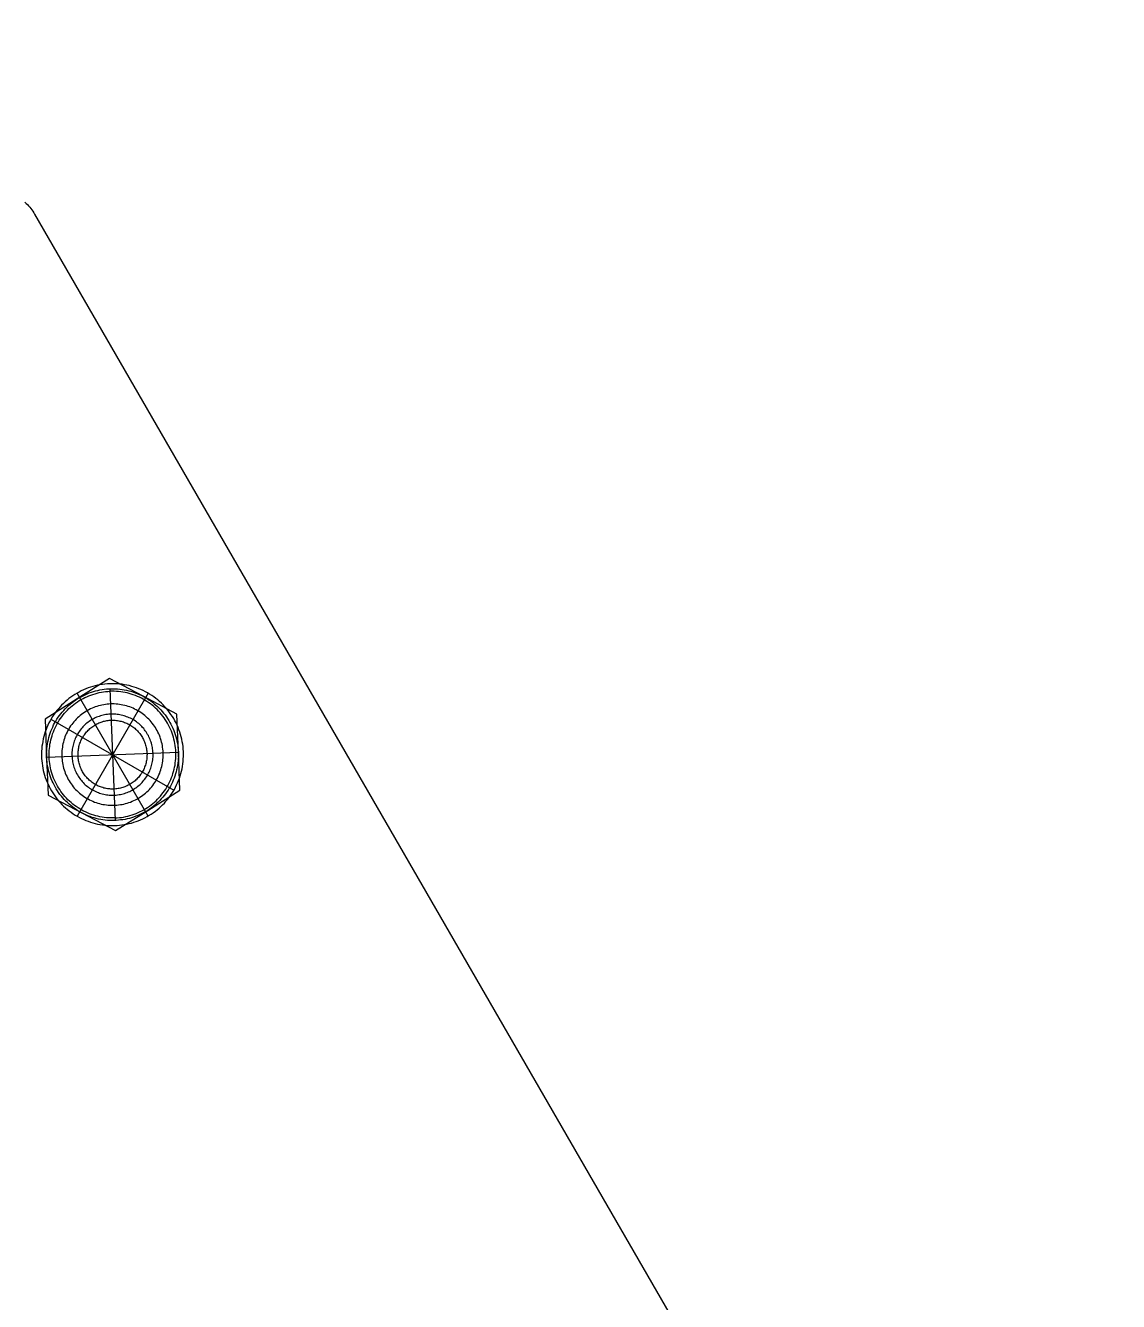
# Model space of a CAD drawing. Header units: millimetres. Extents: x -263 to 4879, y -277 to 2995.
# Drawn here: x 650.2 to 758, y 710.9 to 836.8 of the extents above; entities that cross this region are included whole.
import ezdxf

# ---------------------------------------------------------------- set-up
doc = ezdxf.new("R2010")
doc.units = ezdxf.units.MM
doc.layers.add('ZANO_R', color=7, linetype='Continuous', lineweight=0)
doc.layers.add('ZANO_W', color=1, linetype='Continuous', lineweight=0)
doc.styles.add('Arial', font='arial.ttf')
doc.styles.get("Standard").update_dxf_attribs({"font": 'ARIALUNI.TTF'})
doc.dimstyles.new('pl i ang', dxfattribs={"dimtxt": 50, "dimasz": 50, "dimexe": 1.25, "dimexo": 0.625, "dimgap": 10, "dimtad": 1, "dimtoh": 1, "dimtxsty": 'Standard', "dimcen": 2.5, "dimclrd": 1, "dimclre": 1, "dimclrt": 1, "dimadec": 0, "dimazin": 0, "dimtfac": 1, "dimtmove": 0, "dimatfit": 3, "dimfxl": 1, "dimarcsym": 1})

# ---------------------------------------------------------------- blocks, each defined once
blk = doc.blocks.new('*D441')
at = {"layer": 'ZANO_W', "color": 1, "lineweight": -2}
for p, q in [((741.71, 888.75), (-154, 888.75)), ((-144, 239.89), (-144, 848.75)), ((741.71, 199.89), (-154, 199.89))]:
    blk.add_line(p, q, dxfattribs=at)
at = {"layer": 'ZANO_W', "color": 1}
for points in [[(-137.33, 848.75), (-150.67, 848.75), (-144, 888.75)], [(-150.67, 239.89), (-137.33, 239.89), (-144, 199.89)]]:
    blk.add_solid(points, dxfattribs=at)
at = {"layer": 'ZANO_W', "color": 1, "insert": (-174.42, 544.32), "char_height": 40, "attachment_point": 5, "rotation": 90, "style": 'Arial'}
blk.add_mtext('689', dxfattribs=at)
blk = doc.blocks.new('*D442')
at = {"layer": 'ZANO_W', "color": 1, "lineweight": -2}
for p, q in [((747.96, 1365.34), (-216.41, 1365.34)), ((-206.41, 1325.34), (-206.41, -236.41)), ((735.9, -276.41), (-216.41, -276.41))]:
    blk.add_line(p, q, dxfattribs=at)
at = {"layer": 'ZANO_W', "color": 1}
for points in [[(-199.74, 1325.34), (-213.08, 1325.34), (-206.41, 1365.34)], [(-213.08, -236.41), (-199.74, -236.41), (-206.41, -276.41)]]:
    blk.add_solid(points, dxfattribs=at)
at = {"layer": 'ZANO_W', "color": 1, "insert": (-236.83, 544.46), "char_height": 40, "attachment_point": 5, "rotation": 90, "style": 'Arial'}
blk.add_mtext('1642', dxfattribs=at)

msp = doc.modelspace()

# ---------------------------------------------------------------- linework, layer by layer
at = {"layer": 'ZANO_R'}
for p, q in [((650.12, 819.33), (650.24, 819.21)), ((650.24, 819.21), (650.36, 819.09)), ((650.36, 819.09), (650.48, 818.96)), ((650.48, 818.96), (650.59, 818.84)), ((650.59, 818.84), (650.69, 818.7)), ((650.69, 818.7), (650.8, 818.57)), ((650.8, 818.57), (650.9, 818.43)), ((650.9, 818.43), (650.99, 818.28)), ((650.99, 818.28), (651.08, 818.14)), ((651.08, 818.14), (716.33, 705.11)), ((658.46, 772.33), (655.28, 770.33)), ((656.82, 771.56), (656.58, 771.49)), ((657.05, 771.62), (656.82, 771.56)), ((657.29, 771.68), (657.05, 771.62)), ((657.52, 771.73), (657.29, 771.68)), ((657.76, 771.76), (657.52, 771.73)), ((658, 771.79), (657.76, 771.76)), ((658.25, 771.82), (658, 771.79)), ((658.49, 771.83), (658.25, 771.82)), ((661.78, 770.59), (658.46, 772.33)), ((658.73, 771.83), (658.49, 771.83)), ((658.97, 771.83), (658.73, 771.83)), ((659.22, 771.82), (658.97, 771.83)), ((659.46, 771.8), (659.22, 771.82)), ((659.7, 771.77), (659.46, 771.8)), ((659.94, 771.73), (659.7, 771.77)), ((660.18, 771.69), (659.94, 771.73)), ((660.41, 771.64), (660.18, 771.69)), ((660.65, 771.57), (660.41, 771.64)), ((660.88, 771.5), (660.65, 771.57)), ((655.28, 770.33), (652.11, 768.33)), ((654.46, 770.36), (654.27, 770.21)), ((654.65, 770.5), (654.46, 770.36)), ((654.85, 770.64), (654.65, 770.5)), ((655.05, 770.77), (654.85, 770.64)), ((655.26, 770.9), (655.05, 770.77)), ((655.1, 770.21), (655.28, 770.33)), ((655.47, 771.01), (655.26, 770.9)), ((662.26, 770.9), (655.26, 758.77)), ((662.26, 758.77), (655.26, 770.9)), ((655.28, 770.33), (655.47, 770.44)), ((655.68, 771.13), (655.47, 771.01)), ((655.47, 770.44), (655.66, 770.55)), ((655.66, 770.55), (655.86, 770.65)), ((655.66, 770.27), (655.85, 770.37)), ((655.9, 771.23), (655.68, 771.13)), ((655.85, 770.37), (656.04, 770.46)), ((655.86, 770.65), (656.05, 770.75)), ((656.13, 771.32), (655.9, 771.23)), ((656.04, 770.46), (656.23, 770.55)), ((656.05, 770.75), (656.26, 770.84)), ((656.35, 771.41), (656.13, 771.32)), ((656.23, 770.55), (656.43, 770.64)), ((656.26, 770.84), (656.46, 770.92)), ((656.58, 771.49), (656.35, 771.41)), ((656.43, 770.64), (656.63, 770.71)), ((656.46, 770.92), (656.67, 770.99)), ((656.63, 770.71), (656.83, 770.78)), ((656.67, 770.99), (656.88, 771.06)), ((656.83, 770.78), (657.03, 770.84)), ((656.88, 771.06), (657.09, 771.12)), ((657.03, 770.84), (657.24, 770.9)), ((657.09, 771.12), (657.3, 771.17)), ((657.24, 770.9), (657.45, 770.95)), ((657.3, 771.17), (657.52, 771.22)), ((657.45, 770.95), (657.66, 770.99)), ((657.52, 771.22), (657.73, 771.25)), ((657.66, 770.99), (657.87, 771.02)), ((657.73, 771.25), (657.95, 771.28)), ((657.87, 771.02), (658.08, 771.05)), ((657.95, 771.28), (658.17, 771.31)), ((658.08, 771.05), (658.29, 771.07)), ((658.17, 771.31), (658.39, 771.32)), ((658.29, 771.07), (658.51, 771.08)), ((658.39, 771.32), (658.61, 771.33)), ((658.5, 771.33), (659.01, 758.34)), ((658.72, 771.08), (658.51, 771.08)), ((658.61, 771.33), (658.82, 771.33)), ((658.93, 771.08), (658.72, 771.08)), ((658.82, 771.33), (659.04, 771.33)), ((659.15, 771.07), (658.93, 771.08)), ((659.04, 771.33), (659.26, 771.32)), ((659.36, 771.06), (659.15, 771.07)), ((659.26, 771.32), (659.48, 771.29)), ((659.57, 771.03), (659.36, 771.06)), ((659.48, 771.29), (659.7, 771.27)), ((659.78, 771), (659.57, 771.03)), ((659.7, 771.27), (659.92, 771.23)), ((659.99, 770.96), (659.78, 771)), ((659.92, 771.23), (660.13, 771.19)), ((660.2, 770.92), (659.99, 770.96)), ((660.13, 771.19), (660.35, 771.14)), ((660.41, 770.86), (660.2, 770.92)), ((660.35, 771.14), (660.56, 771.08)), ((660.61, 770.8), (660.41, 770.86)), ((660.56, 771.08), (660.77, 771.02)), ((660.81, 770.74), (660.61, 770.8)), ((660.77, 771.02), (660.98, 770.94)), ((661.01, 770.66), (660.81, 770.74)), ((661.11, 771.43), (660.88, 771.5)), ((660.98, 770.94), (661.18, 770.87)), ((661.21, 770.58), (661.01, 770.66)), ((661.34, 771.34), (661.11, 771.43)), ((661.18, 770.87), (661.38, 770.78)), ((661.41, 770.49), (661.21, 770.58)), ((661.56, 771.25), (661.34, 771.34)), ((661.38, 770.78), (661.58, 770.69)), ((661.6, 770.4), (661.41, 770.49)), ((661.78, 771.15), (661.56, 771.25)), ((661.58, 770.69), (661.78, 770.59)), ((661.79, 770.3), (661.6, 770.4)), ((662, 771.04), (661.78, 771.15)), ((665.1, 768.84), (661.78, 770.59)), ((661.78, 770.59), (661.97, 770.48)), ((661.97, 770.19), (661.79, 770.3)), ((661.97, 770.48), (662.16, 770.37)), ((662.21, 770.92), (662, 771.04)), ((662.16, 770.37), (662.34, 770.25)), ((662.42, 770.8), (662.21, 770.92)), ((662.63, 770.67), (662.42, 770.8)), ((662.83, 770.53), (662.63, 770.67)), ((663.02, 770.38), (662.83, 770.53)), ((663.21, 770.23), (663.02, 770.38)), ((653.26, 769.18), (653.12, 768.98)), ((653.42, 769.36), (653.26, 769.18)), ((653.58, 769.54), (653.42, 769.36)), ((653.74, 769.72), (653.58, 769.54)), ((653.66, 768.87), (653.8, 769.04)), ((653.91, 769.89), (653.74, 769.72)), ((653.8, 769.04), (653.94, 769.2)), ((654.09, 770.05), (653.91, 769.89)), ((653.94, 769.2), (654.09, 769.36)), ((654.02, 768.92), (654.16, 769.07)), ((654.27, 770.21), (654.09, 770.05)), ((654.09, 769.36), (654.25, 769.52)), ((654.16, 769.07), (654.31, 769.23)), ((654.25, 769.52), (654.41, 769.67)), ((654.31, 769.23), (654.46, 769.38)), ((654.41, 769.67), (654.57, 769.81)), ((654.46, 769.38), (654.62, 769.52)), ((654.57, 769.81), (654.74, 769.95)), ((654.62, 769.52), (654.78, 769.66)), ((654.74, 769.95), (654.92, 770.08)), ((654.78, 769.66), (654.95, 769.79)), ((654.92, 770.08), (655.1, 770.21)), ((654.95, 769.79), (655.12, 769.92)), ((655.12, 769.92), (655.3, 770.04)), ((655.3, 770.04), (655.48, 770.16)), ((655.48, 770.16), (655.66, 770.27)), ((656.12, 769.09), (655.98, 768.99)), ((656.27, 769.17), (656.12, 769.09)), ((656.42, 769.26), (656.27, 769.17)), ((656.58, 769.34), (656.42, 769.26)), ((656.74, 769.41), (656.58, 769.34)), ((656.9, 769.48), (656.74, 769.41)), ((657.06, 769.54), (656.9, 769.48)), ((657.22, 769.59), (657.06, 769.54)), ((657.39, 769.64), (657.22, 769.59)), ((657.56, 769.69), (657.39, 769.64)), ((657.72, 769.73), (657.56, 769.69)), ((657.9, 769.76), (657.72, 769.73)), ((658.07, 769.79), (657.9, 769.76)), ((658.24, 769.81), (658.07, 769.79)), ((658.41, 769.82), (658.24, 769.81)), ((658.59, 769.83), (658.41, 769.82)), ((658.76, 769.83), (658.59, 769.83)), ((658.93, 769.83), (658.76, 769.83)), ((659.11, 769.82), (658.93, 769.83)), ((659.28, 769.81), (659.11, 769.82)), ((659.45, 769.79), (659.28, 769.81)), ((659.62, 769.76), (659.45, 769.79)), ((659.79, 769.73), (659.62, 769.76)), ((659.96, 769.69), (659.79, 769.73)), ((660.13, 769.64), (659.96, 769.69)), ((660.3, 769.59), (660.13, 769.64)), ((660.46, 769.54), (660.3, 769.59)), ((660.62, 769.47), (660.46, 769.54)), ((660.78, 769.41), (660.62, 769.47)), ((660.94, 769.33), (660.78, 769.41)), ((661.09, 769.25), (660.94, 769.33)), ((661.25, 769.17), (661.09, 769.25)), ((661.39, 769.08), (661.25, 769.17)), ((661.54, 768.99), (661.39, 769.08)), ((662.15, 770.08), (661.97, 770.19)), ((662.33, 769.96), (662.15, 770.08)), ((662.5, 769.84), (662.33, 769.96)), ((662.34, 770.25), (662.53, 770.13)), ((662.67, 769.71), (662.5, 769.84)), ((662.53, 770.13), (662.7, 770)), ((662.84, 769.57), (662.67, 769.71)), ((662.7, 770), (662.87, 769.86)), ((662.99, 769.43), (662.84, 769.57)), ((662.87, 769.86), (663.04, 769.72)), ((663.15, 769.28), (662.99, 769.43)), ((663.04, 769.72), (663.2, 769.57)), ((663.3, 769.13), (663.15, 769.28)), ((663.2, 769.57), (663.36, 769.42)), ((663.4, 770.07), (663.21, 770.23)), ((663.44, 768.97), (663.3, 769.13)), ((663.36, 769.42), (663.51, 769.26)), ((663.58, 769.91), (663.4, 770.07)), ((663.51, 769.26), (663.66, 769.1)), ((663.75, 769.74), (663.58, 769.91)), ((663.66, 769.1), (663.8, 768.93)), ((663.92, 769.56), (663.75, 769.74)), ((664.08, 769.38), (663.92, 769.56)), ((664.23, 769.19), (664.08, 769.38)), ((664.38, 769), (664.23, 769.19)), ((652.11, 768.33), (652.26, 764.58)), ((652.49, 767.96), (652.39, 767.74)), ((652.6, 768.17), (652.49, 767.96)), ((652.72, 768.38), (652.6, 768.17)), ((652.69, 768.33), (664.82, 761.34)), ((652.85, 768.59), (652.72, 768.38)), ((652.98, 768.79), (652.85, 768.59)), ((652.86, 767.56), (652.95, 767.76)), ((652.95, 767.76), (653.05, 767.95)), ((653.12, 768.98), (652.98, 768.79)), ((653.05, 767.95), (653.16, 768.15)), ((653.16, 768.15), (653.28, 768.33)), ((653.19, 767.68), (653.29, 767.87)), ((653.28, 768.33), (653.4, 768.52)), ((653.29, 767.87), (653.4, 768.05)), ((653.4, 768.52), (653.52, 768.69)), ((653.4, 768.05), (653.51, 768.23)), ((653.51, 768.23), (653.63, 768.41)), ((653.52, 768.69), (653.66, 768.87)), ((653.63, 768.41), (653.75, 768.58)), ((653.75, 768.58), (653.88, 768.75)), ((653.88, 768.75), (654.02, 768.92)), ((654.73, 767.8), (654.63, 767.66)), ((654.83, 767.94), (654.73, 767.8)), ((654.94, 768.07), (654.83, 767.94)), ((655.06, 768.2), (654.94, 768.07)), ((655.18, 768.33), (655.06, 768.2)), ((655.3, 768.45), (655.18, 768.33)), ((655.43, 768.57), (655.3, 768.45)), ((655.56, 768.68), (655.43, 768.57)), ((655.69, 768.79), (655.56, 768.68)), ((655.83, 768.89), (655.69, 768.79)), ((655.98, 768.99), (655.83, 768.89)), ((656.04, 767.77), (655.94, 767.67)), ((656.14, 767.86), (656.04, 767.77)), ((656.24, 767.95), (656.14, 767.86)), ((656.35, 768.03), (656.24, 767.95)), ((656.47, 768.11), (656.35, 768.03)), ((656.58, 768.19), (656.47, 768.11)), ((656.7, 768.26), (656.58, 768.19)), ((656.82, 768.33), (656.7, 768.26)), ((656.94, 768.4), (656.82, 768.33)), ((657.06, 768.46), (656.94, 768.4)), ((657.01, 767.75), (657.11, 767.81)), ((657.19, 768.52), (657.06, 768.46)), ((657.11, 767.81), (657.21, 767.86)), ((657.32, 768.57), (657.19, 768.52)), ((657.21, 767.86), (657.32, 767.92)), ((657.45, 768.61), (657.32, 768.57)), ((657.32, 767.92), (657.42, 767.96)), ((657.42, 767.96), (657.53, 768.01)), ((657.58, 768.66), (657.45, 768.61)), ((657.53, 768.01), (657.64, 768.05)), ((657.71, 768.7), (657.58, 768.66)), ((657.64, 768.05), (657.75, 768.08)), ((657.84, 768.73), (657.71, 768.7)), ((657.75, 768.08), (657.87, 768.12)), ((657.98, 768.76), (657.84, 768.73)), ((657.87, 768.12), (657.98, 768.15)), ((658.11, 768.78), (657.98, 768.76)), ((657.98, 768.15), (658.1, 768.17)), ((658.1, 768.17), (658.21, 768.19)), ((658.25, 768.8), (658.11, 768.78)), ((658.21, 768.19), (658.33, 768.21)), ((658.39, 768.82), (658.25, 768.8)), ((658.33, 768.21), (658.44, 768.22)), ((658.53, 768.83), (658.39, 768.82)), ((658.44, 768.22), (658.56, 768.23)), ((658.66, 768.83), (658.53, 768.83)), ((658.56, 768.23), (658.68, 768.23)), ((658.8, 768.83), (658.66, 768.83)), ((658.68, 768.23), (658.8, 768.23)), ((658.94, 768.83), (658.8, 768.83)), ((658.8, 768.23), (658.91, 768.23)), ((658.91, 768.23), (659.03, 768.22)), ((659.08, 768.82), (658.94, 768.83)), ((659.03, 768.22), (659.15, 768.21)), ((659.22, 768.81), (659.08, 768.82)), ((659.15, 768.21), (659.26, 768.2)), ((659.35, 768.79), (659.22, 768.81)), ((659.26, 768.2), (659.38, 768.18)), ((659.49, 768.77), (659.35, 768.79)), ((659.38, 768.18), (659.49, 768.15)), ((659.62, 768.74), (659.49, 768.77)), ((659.49, 768.15), (659.61, 768.13)), ((659.61, 768.13), (659.72, 768.09)), ((659.76, 768.71), (659.62, 768.74)), ((659.72, 768.09), (659.83, 768.06)), ((659.89, 768.67), (659.76, 768.71)), ((659.83, 768.06), (659.94, 768.02)), ((660.02, 768.63), (659.89, 768.67)), ((659.94, 768.02), (660.05, 767.98)), ((660.15, 768.58), (660.02, 768.63)), ((660.05, 767.98), (660.16, 767.93)), ((660.28, 768.53), (660.15, 768.58)), ((660.16, 767.93), (660.27, 767.88)), ((660.27, 767.88), (660.37, 767.83)), ((660.41, 768.48), (660.28, 768.53)), ((660.37, 767.83), (660.47, 767.77)), ((660.53, 768.42), (660.41, 768.48)), ((660.47, 767.77), (660.57, 767.71)), ((660.66, 768.35), (660.53, 768.42)), ((660.78, 768.29), (660.66, 768.35)), ((660.89, 768.22), (660.78, 768.29)), ((661.01, 768.14), (660.89, 768.22)), ((661.12, 768.06), (661.01, 768.14)), ((661.23, 767.98), (661.12, 768.06)), ((661.34, 767.89), (661.23, 767.98)), ((661.44, 767.8), (661.34, 767.89)), ((661.54, 767.7), (661.44, 767.8)), ((661.68, 768.89), (661.54, 768.99)), ((661.82, 768.78), (661.68, 768.89)), ((661.96, 768.68), (661.82, 768.78)), ((662.09, 768.56), (661.96, 768.68)), ((662.22, 768.44), (662.09, 768.56)), ((662.34, 768.32), (662.22, 768.44)), ((662.46, 768.2), (662.34, 768.32)), ((662.57, 768.06), (662.46, 768.2)), ((662.68, 767.93), (662.57, 768.06)), ((662.79, 767.79), (662.68, 767.93)), ((662.89, 767.65), (662.79, 767.79)), ((663.58, 768.81), (663.44, 768.97)), ((663.71, 768.64), (663.58, 768.81)), ((663.84, 768.47), (663.71, 768.64)), ((663.8, 768.93), (663.94, 768.76)), ((663.96, 768.29), (663.84, 768.47)), ((663.94, 768.76), (664.07, 768.58)), ((664.08, 768.11), (663.96, 768.29)), ((664.07, 768.58), (664.19, 768.4)), ((664.19, 767.93), (664.08, 768.11)), ((664.19, 768.4), (664.31, 768.21)), ((664.29, 767.74), (664.19, 767.93)), ((664.31, 768.21), (664.42, 768.02)), ((664.52, 768.8), (664.38, 769)), ((664.42, 768.02), (664.52, 767.83)), ((664.66, 768.6), (664.52, 768.8)), ((664.52, 767.83), (664.62, 767.63)), ((664.79, 768.39), (664.66, 768.6)), ((664.91, 768.17), (664.79, 768.39)), ((665.02, 767.96), (664.91, 768.17)), ((665.12, 767.74), (665.02, 767.96)), ((665.25, 765.09), (665.1, 768.84)), ((651.98, 766.61), (651.93, 766.38)), ((652.05, 766.84), (651.98, 766.61)), ((652.12, 767.07), (652.05, 766.84)), ((652.2, 767.3), (652.12, 767.07)), ((652.29, 767.52), (652.2, 767.3)), ((652.39, 767.74), (652.29, 767.52)), ((652.43, 766.32), (652.48, 766.53)), ((652.48, 766.53), (652.54, 766.74)), ((652.54, 766.74), (652.61, 766.95)), ((652.61, 766.95), (652.68, 767.16)), ((652.68, 767.16), (652.77, 767.36)), ((652.73, 766.49), (652.79, 766.69)), ((652.77, 767.36), (652.86, 767.56)), ((652.79, 766.69), (652.85, 766.89)), ((652.85, 766.89), (652.93, 767.09)), ((652.93, 767.09), (653.01, 767.29)), ((653.01, 767.29), (653.1, 767.49)), ((653.1, 767.49), (653.19, 767.68)), ((654.07, 766.58), (654.01, 766.42)), ((654.13, 766.74), (654.07, 766.58)), ((654.2, 766.9), (654.13, 766.74)), ((654.28, 767.06), (654.2, 766.9)), ((654.36, 767.21), (654.28, 767.06)), ((654.44, 767.36), (654.36, 767.21)), ((654.53, 767.51), (654.44, 767.36)), ((654.63, 767.66), (654.53, 767.51)), ((655.14, 766.55), (655.08, 766.43)), ((655.2, 766.67), (655.14, 766.55)), ((655.27, 766.8), (655.2, 766.67)), ((655.34, 766.92), (655.27, 766.8)), ((655.41, 767.03), (655.34, 766.92)), ((655.49, 767.15), (655.41, 767.03)), ((655.57, 767.26), (655.49, 767.15)), ((655.66, 767.37), (655.57, 767.26)), ((655.75, 767.47), (655.66, 767.37)), ((655.74, 766.4), (655.79, 766.5)), ((655.84, 767.57), (655.75, 767.47)), ((655.79, 766.5), (655.85, 766.6)), ((655.94, 767.67), (655.84, 767.57)), ((655.85, 766.6), (655.91, 766.7)), ((655.91, 766.7), (655.98, 766.8)), ((655.98, 766.8), (656.05, 766.89)), ((656.05, 766.89), (656.12, 766.99)), ((656.12, 766.99), (656.2, 767.08)), ((656.2, 767.08), (656.28, 767.16)), ((656.28, 767.16), (656.36, 767.25)), ((656.36, 767.25), (656.44, 767.33)), ((656.44, 767.33), (656.53, 767.41)), ((656.53, 767.41), (656.62, 767.48)), ((656.62, 767.48), (656.71, 767.55)), ((656.71, 767.55), (656.81, 767.62)), ((656.81, 767.62), (656.91, 767.69)), ((656.91, 767.69), (657.01, 767.75)), ((660.57, 767.71), (660.67, 767.64)), ((660.67, 767.64), (660.77, 767.58)), ((660.77, 767.58), (660.86, 767.5)), ((660.86, 767.5), (660.95, 767.43)), ((660.95, 767.43), (661.04, 767.35)), ((661.04, 767.35), (661.13, 767.27)), ((661.13, 767.27), (661.21, 767.19)), ((661.21, 767.19), (661.29, 767.1)), ((661.29, 767.1), (661.36, 767.01)), ((661.36, 767.01), (661.44, 766.92)), ((661.44, 766.92), (661.51, 766.83)), ((661.51, 766.83), (661.58, 766.73)), ((661.64, 767.6), (661.54, 767.7)), ((661.58, 766.73), (661.64, 766.63)), ((661.73, 767.5), (661.64, 767.6)), ((661.64, 766.63), (661.7, 766.53)), ((661.7, 766.53), (661.76, 766.43)), ((661.83, 767.4), (661.73, 767.5)), ((661.91, 767.29), (661.83, 767.4)), ((661.99, 767.18), (661.91, 767.29)), ((662.07, 767.07), (661.99, 767.18)), ((662.15, 766.95), (662.07, 767.07)), ((662.22, 766.83), (662.15, 766.95)), ((662.29, 766.71), (662.22, 766.83)), ((662.35, 766.59), (662.29, 766.71)), ((662.41, 766.46), (662.35, 766.59)), ((662.98, 767.51), (662.89, 767.65)), ((663.07, 767.36), (662.98, 767.51)), ((663.16, 767.21), (663.07, 767.36)), ((663.24, 767.05), (663.16, 767.21)), ((663.31, 766.89), (663.24, 767.05)), ((663.38, 766.74), (663.31, 766.89)), ((663.44, 766.57), (663.38, 766.74)), ((663.5, 766.41), (663.44, 766.57)), ((664.38, 767.55), (664.29, 767.74)), ((664.47, 767.36), (664.38, 767.55)), ((664.56, 767.16), (664.47, 767.36)), ((664.63, 766.96), (664.56, 767.16)), ((664.62, 767.63), (664.71, 767.44)), ((664.7, 766.76), (664.63, 766.96)), ((664.76, 766.56), (664.7, 766.76)), ((664.71, 767.44), (664.8, 767.23)), ((664.82, 766.35), (664.76, 766.56)), ((664.8, 767.23), (664.87, 767.03)), ((664.87, 767.03), (664.95, 766.82)), ((664.95, 766.82), (665.01, 766.61)), ((665.01, 766.61), (665.06, 766.4)), ((665.22, 767.51), (665.12, 767.74)), ((665.31, 767.29), (665.22, 767.51)), ((665.39, 767.06), (665.31, 767.29)), ((665.47, 766.82), (665.39, 767.06)), ((665.53, 766.59), (665.47, 766.82)), ((665.59, 766.35), (665.53, 766.59)), ((651.78, 765.42), (651.76, 765.18)), ((651.8, 765.66), (651.78, 765.42)), ((651.84, 765.9), (651.8, 765.66)), ((651.88, 766.14), (651.84, 765.9)), ((651.93, 766.38), (651.88, 766.14)), ((652.27, 765.23), (652.28, 765.45)), ((652.28, 765.45), (652.31, 765.67)), ((652.31, 765.67), (652.34, 765.89)), ((652.34, 765.89), (652.38, 766.1)), ((652.38, 766.1), (652.43, 766.32)), ((652.52, 765.23), (652.53, 765.44)), ((652.53, 765.44), (652.56, 765.65)), ((652.56, 765.65), (652.59, 765.86)), ((652.59, 765.86), (652.63, 766.07)), ((652.63, 766.07), (652.67, 766.28)), ((652.67, 766.28), (652.73, 766.49)), ((653.79, 765.4), (653.77, 765.23)), ((653.81, 765.57), (653.79, 765.4)), ((653.84, 765.74), (653.81, 765.57)), ((653.87, 765.91), (653.84, 765.74)), ((653.91, 766.08), (653.87, 765.91)), ((653.96, 766.25), (653.91, 766.08)), ((654.01, 766.42), (653.96, 766.25)), ((654.79, 765.36), (654.77, 765.23)), ((654.81, 765.5), (654.79, 765.36)), ((654.84, 765.64), (654.81, 765.5)), ((654.87, 765.77), (654.84, 765.64)), ((654.9, 765.9), (654.87, 765.77)), ((654.94, 766.04), (654.9, 765.9)), ((654.98, 766.17), (654.94, 766.04)), ((655.03, 766.3), (654.98, 766.17)), ((655.08, 766.43), (655.03, 766.3)), ((655.37, 765.17), (655.39, 765.28)), ((655.39, 765.28), (655.4, 765.4)), ((655.4, 765.4), (655.42, 765.52)), ((655.42, 765.52), (655.45, 765.63)), ((655.45, 765.63), (655.48, 765.74)), ((655.48, 765.74), (655.51, 765.86)), ((655.51, 765.86), (655.55, 765.97)), ((655.55, 765.97), (655.59, 766.08)), ((655.59, 766.08), (655.64, 766.19)), ((655.64, 766.19), (655.68, 766.29)), ((655.68, 766.29), (655.74, 766.4)), ((661.76, 766.43), (661.81, 766.33)), ((661.81, 766.33), (661.86, 766.22)), ((661.86, 766.22), (661.91, 766.11)), ((661.91, 766.11), (661.95, 766)), ((661.95, 766), (661.99, 765.89)), ((661.99, 765.89), (662.02, 765.78)), ((662.02, 765.78), (662.05, 765.67)), ((662.05, 765.67), (662.08, 765.55)), ((662.08, 765.55), (662.1, 765.44)), ((662.1, 765.44), (662.12, 765.32)), ((662.12, 765.32), (662.14, 765.2)), ((662.46, 766.34), (662.41, 766.46)), ((662.51, 766.21), (662.46, 766.34)), ((662.56, 766.08), (662.51, 766.21)), ((662.6, 765.95), (662.56, 766.08)), ((662.63, 765.81), (662.6, 765.95)), ((662.67, 765.68), (662.63, 765.81)), ((662.69, 765.54), (662.67, 765.68)), ((662.71, 765.41), (662.69, 765.54)), ((662.73, 765.27), (662.71, 765.41)), ((662.74, 765.13), (662.73, 765.27)), ((663.55, 766.24), (663.5, 766.41)), ((663.6, 766.08), (663.55, 766.24)), ((663.64, 765.91), (663.6, 766.08)), ((663.67, 765.74), (663.64, 765.91)), ((663.7, 765.57), (663.67, 765.74)), ((663.72, 765.39), (663.7, 765.57)), ((663.74, 765.22), (663.72, 765.39)), ((664.87, 766.14), (664.82, 766.35)), ((664.91, 765.93), (664.87, 766.14)), ((664.94, 765.72), (664.91, 765.93)), ((664.97, 765.51), (664.94, 765.72)), ((664.99, 765.3), (664.97, 765.51)), ((665, 765.08), (664.99, 765.3)), ((665.06, 766.4), (665.11, 766.18)), ((665.11, 766.18), (665.16, 765.97)), ((665.16, 765.97), (665.19, 765.75)), ((665.19, 765.75), (665.22, 765.53)), ((665.22, 765.53), (665.24, 765.31)), ((665.24, 765.31), (665.25, 765.09)), ((665.64, 766.11), (665.59, 766.35)), ((665.68, 765.87), (665.64, 766.11)), ((665.71, 765.63), (665.68, 765.87)), ((665.73, 765.39), (665.71, 765.63)), ((665.75, 765.14), (665.73, 765.39)), ((651.76, 765.18), (651.76, 764.94)), ((651.76, 764.94), (651.76, 764.7)), ((651.76, 764.7), (651.77, 764.46)), ((651.77, 764.46), (651.78, 764.22)), ((651.78, 764.22), (651.81, 763.98)), ((651.81, 763.98), (651.84, 763.74)), ((652.26, 765.01), (652.27, 765.23)), ((652.26, 764.58), (665.25, 765.09)), ((652.26, 764.79), (652.26, 765.01)), ((652.26, 764.58), (652.26, 764.79)), ((652.26, 764.58), (652.41, 760.83)), ((652.27, 764.36), (652.26, 764.58)), ((652.29, 764.14), (652.27, 764.36)), ((652.32, 763.92), (652.29, 764.14)), ((652.51, 765.01), (652.52, 765.23)), ((652.51, 764.8), (652.51, 765.01)), ((652.51, 764.59), (652.51, 764.8)), ((652.52, 764.37), (652.51, 764.59)), ((652.54, 764.16), (652.52, 764.37)), ((652.57, 763.95), (652.54, 764.16)), ((653.77, 765.23), (653.76, 765.06)), ((653.76, 765.06), (653.76, 764.88)), ((653.76, 764.88), (653.76, 764.71)), ((653.76, 764.71), (653.76, 764.53)), ((653.76, 764.53), (653.78, 764.36)), ((653.78, 764.36), (653.8, 764.19)), ((653.8, 764.19), (653.82, 764.02)), ((653.82, 764.02), (653.85, 763.85)), ((654.77, 765.23), (654.76, 765.09)), ((654.76, 765.09), (654.76, 764.95)), ((654.76, 764.95), (654.76, 764.81)), ((654.76, 764.81), (654.76, 764.68)), ((654.76, 764.68), (654.77, 764.54)), ((654.77, 764.54), (654.78, 764.4)), ((654.78, 764.4), (654.8, 764.26)), ((654.8, 764.26), (654.82, 764.13)), ((654.82, 764.13), (654.85, 763.99)), ((654.85, 763.99), (654.88, 763.86)), ((655.36, 765.05), (655.37, 765.17)), ((655.36, 764.93), (655.36, 765.05)), ((655.36, 764.82), (655.36, 764.93)), ((655.36, 764.7), (655.36, 764.82)), ((655.36, 764.58), (655.36, 764.7)), ((655.38, 764.47), (655.36, 764.58)), ((655.39, 764.35), (655.38, 764.47)), ((655.41, 764.23), (655.39, 764.35)), ((655.43, 764.12), (655.41, 764.23)), ((655.46, 764), (655.43, 764.12)), ((655.49, 763.89), (655.46, 764)), ((662.06, 764.04), (662.03, 763.93)), ((662.09, 764.15), (662.06, 764.04)), ((662.11, 764.27), (662.09, 764.15)), ((662.13, 764.39), (662.11, 764.27)), ((662.14, 764.5), (662.13, 764.39)), ((662.14, 765.2), (662.15, 765.09)), ((662.15, 764.62), (662.14, 764.5)), ((662.15, 765.09), (662.15, 764.97)), ((662.15, 764.97), (662.16, 764.85)), ((662.16, 764.85), (662.15, 764.74)), ((662.15, 764.74), (662.15, 764.62)), ((662.64, 763.9), (662.67, 764.03)), ((662.67, 764.03), (662.7, 764.17)), ((662.7, 764.17), (662.72, 764.31)), ((662.72, 764.31), (662.74, 764.44)), ((662.75, 764.99), (662.74, 765.13)), ((662.74, 764.44), (662.75, 764.58)), ((662.76, 764.86), (662.75, 764.99)), ((662.75, 764.72), (662.76, 764.86)), ((662.75, 764.58), (662.75, 764.72)), ((663.66, 763.84), (663.69, 764.01)), ((663.69, 764.01), (663.71, 764.18)), ((663.71, 764.18), (663.73, 764.35)), ((663.73, 764.35), (663.75, 764.53)), ((663.75, 765.05), (663.74, 765.22)), ((663.76, 764.87), (663.75, 765.05)), ((663.75, 764.7), (663.76, 764.87)), ((663.75, 764.53), (663.75, 764.7)), ((664.92, 763.81), (664.95, 764.02)), ((664.95, 764.02), (664.98, 764.23)), ((664.98, 764.23), (664.99, 764.44)), ((664.99, 764.44), (665, 764.66)), ((665.01, 764.87), (665, 765.08)), ((665, 764.66), (665.01, 764.87)), ((665.2, 764), (665.17, 763.78)), ((665.23, 764.22), (665.2, 764)), ((665.24, 764.44), (665.23, 764.22)), ((665.25, 764.66), (665.24, 764.44)), ((665.4, 761.34), (665.25, 765.09)), ((665.25, 765.09), (665.26, 764.88)), ((665.26, 764.88), (665.25, 764.66)), ((665.7, 763.93), (665.72, 764.17)), ((665.72, 764.17), (665.74, 764.41)), ((665.74, 764.41), (665.75, 764.66)), ((665.75, 764.9), (665.75, 765.14)), ((665.75, 764.66), (665.75, 764.9)), ((651.84, 763.74), (651.88, 763.51)), ((651.88, 763.51), (651.93, 763.27)), ((651.93, 763.27), (651.99, 763.04)), ((651.99, 763.04), (652.06, 762.81)), ((652.06, 762.81), (652.13, 762.58)), ((652.35, 763.7), (652.32, 763.92)), ((652.4, 763.49), (652.35, 763.7)), ((652.45, 763.27), (652.4, 763.49)), ((652.5, 763.06), (652.45, 763.27)), ((652.57, 762.85), (652.5, 763.06)), ((652.6, 763.74), (652.57, 763.95)), ((652.64, 762.64), (652.57, 762.85)), ((652.64, 763.53), (652.6, 763.74)), ((652.69, 763.32), (652.64, 763.53)), ((652.75, 763.11), (652.69, 763.32)), ((652.81, 762.91), (652.75, 763.11)), ((652.88, 762.71), (652.81, 762.91)), ((653.85, 763.85), (653.89, 763.68)), ((653.89, 763.68), (653.93, 763.51)), ((653.93, 763.51), (653.98, 763.34)), ((653.98, 763.34), (654.04, 763.18)), ((654.04, 763.18), (654.1, 763.02)), ((654.1, 763.02), (654.16, 762.85)), ((654.16, 762.85), (654.24, 762.7)), ((654.88, 763.86), (654.91, 763.72)), ((654.91, 763.72), (654.95, 763.59)), ((654.95, 763.59), (655, 763.46)), ((655, 763.46), (655.05, 763.33)), ((655.05, 763.33), (655.1, 763.21)), ((655.1, 763.21), (655.16, 763.08)), ((655.16, 763.08), (655.22, 762.96)), ((655.22, 762.96), (655.29, 762.84)), ((655.29, 762.84), (655.36, 762.72)), ((655.52, 763.78), (655.49, 763.89)), ((655.56, 763.67), (655.52, 763.78)), ((655.6, 763.56), (655.56, 763.67)), ((655.65, 763.45), (655.6, 763.56)), ((655.7, 763.34), (655.65, 763.45)), ((655.75, 763.24), (655.7, 763.34)), ((655.81, 763.14), (655.75, 763.24)), ((655.87, 763.04), (655.81, 763.14)), ((655.93, 762.94), (655.87, 763.04)), ((656, 762.84), (655.93, 762.94)), ((656.07, 762.75), (656, 762.84)), ((656.15, 762.66), (656.07, 762.75)), ((661.46, 762.78), (661.39, 762.68)), ((661.53, 762.87), (661.46, 762.78)), ((661.6, 762.97), (661.53, 762.87)), ((661.66, 763.07), (661.6, 762.97)), ((661.72, 763.17), (661.66, 763.07)), ((661.77, 763.27), (661.72, 763.17)), ((661.83, 763.38), (661.77, 763.27)), ((661.87, 763.48), (661.83, 763.38)), ((661.92, 763.59), (661.87, 763.48)), ((661.96, 763.7), (661.92, 763.59)), ((662, 763.81), (661.96, 763.7)), ((662.03, 763.93), (662, 763.81)), ((662.1, 762.64), (662.17, 762.75)), ((662.17, 762.75), (662.24, 762.87)), ((662.24, 762.87), (662.31, 763)), ((662.31, 763), (662.37, 763.12)), ((662.37, 763.12), (662.43, 763.24)), ((662.43, 763.24), (662.48, 763.37)), ((662.48, 763.37), (662.53, 763.5)), ((662.53, 763.5), (662.57, 763.63)), ((662.57, 763.63), (662.61, 763.77)), ((662.61, 763.77), (662.64, 763.9)), ((663.27, 762.69), (663.34, 762.85)), ((663.34, 762.85), (663.41, 763.01)), ((663.41, 763.01), (663.47, 763.17)), ((663.47, 763.17), (663.53, 763.34)), ((663.53, 763.34), (663.57, 763.5)), ((663.57, 763.5), (663.62, 763.67)), ((663.62, 763.67), (663.66, 763.84)), ((664.58, 762.58), (664.66, 762.78)), ((664.66, 762.78), (664.72, 762.98)), ((664.72, 762.98), (664.78, 763.18)), ((664.78, 763.18), (664.84, 763.39)), ((664.84, 763.39), (664.88, 763.6)), ((664.88, 763.6), (664.92, 763.81)), ((664.97, 762.93), (664.9, 762.72)), ((665.03, 763.14), (664.97, 762.93)), ((665.08, 763.35), (665.03, 763.14)), ((665.13, 763.57), (665.08, 763.35)), ((665.17, 763.78), (665.13, 763.57)), ((665.36, 762.5), (665.43, 762.74)), ((665.43, 762.74), (665.5, 762.97)), ((665.5, 762.97), (665.56, 763.21)), ((665.56, 763.21), (665.62, 763.44)), ((665.62, 763.44), (665.66, 763.68)), ((665.66, 763.68), (665.7, 763.93)), ((652.13, 762.58), (652.21, 762.35)), ((652.21, 762.35), (652.3, 762.13)), ((652.3, 762.13), (652.4, 761.91)), ((652.4, 761.91), (652.5, 761.69)), ((652.5, 761.69), (652.61, 761.48)), ((652.61, 761.48), (652.73, 761.27)), ((652.71, 762.44), (652.64, 762.64)), ((652.8, 762.23), (652.71, 762.44)), ((652.89, 762.04), (652.8, 762.23)), ((652.95, 762.51), (652.88, 762.71)), ((652.99, 761.84), (652.89, 762.04)), ((653.04, 762.31), (652.95, 762.51)), ((653.09, 761.65), (652.99, 761.84)), ((653.13, 762.12), (653.04, 762.31)), ((653.2, 761.46), (653.09, 761.65)), ((653.22, 761.93), (653.13, 762.12)), ((653.33, 761.74), (653.22, 761.93)), ((653.43, 761.56), (653.33, 761.74)), ((653.55, 761.38), (653.43, 761.56)), ((654.24, 762.7), (654.31, 762.54)), ((654.31, 762.54), (654.39, 762.39)), ((654.39, 762.39), (654.48, 762.24)), ((654.48, 762.24), (654.57, 762.09)), ((654.57, 762.09), (654.67, 761.95)), ((654.67, 761.95), (654.78, 761.81)), ((654.78, 761.81), (654.88, 761.67)), ((654.88, 761.67), (654.99, 761.54)), ((654.99, 761.54), (655.11, 761.41)), ((655.36, 762.72), (655.44, 762.6)), ((655.44, 762.6), (655.52, 762.49)), ((655.52, 762.49), (655.6, 762.38)), ((655.6, 762.38), (655.69, 762.27)), ((655.69, 762.27), (655.78, 762.17)), ((655.78, 762.17), (655.87, 762.07)), ((655.87, 762.07), (655.97, 761.97)), ((655.97, 761.97), (656.07, 761.87)), ((656.07, 761.87), (656.17, 761.78)), ((656.22, 762.57), (656.15, 762.66)), ((656.17, 761.78), (656.28, 761.69)), ((656.3, 762.48), (656.22, 762.57)), ((656.28, 761.69), (656.39, 761.61)), ((656.39, 762.4), (656.3, 762.48)), ((656.47, 762.32), (656.39, 762.4)), ((656.39, 761.61), (656.5, 761.53)), ((656.56, 762.24), (656.47, 762.32)), ((656.5, 761.53), (656.62, 761.45)), ((656.65, 762.17), (656.56, 762.24)), ((656.74, 762.09), (656.65, 762.17)), ((656.84, 762.03), (656.74, 762.09)), ((656.94, 761.96), (656.84, 762.03)), ((657.04, 761.9), (656.94, 761.96)), ((657.14, 761.84), (657.04, 761.9)), ((657.24, 761.79), (657.14, 761.84)), ((657.35, 761.74), (657.24, 761.79)), ((657.46, 761.69), (657.35, 761.74)), ((657.57, 761.65), (657.46, 761.69)), ((657.68, 761.61), (657.57, 761.65)), ((657.79, 761.58), (657.68, 761.61)), ((657.9, 761.54), (657.79, 761.58)), ((658.02, 761.52), (657.9, 761.54)), ((658.13, 761.49), (658.02, 761.52)), ((658.25, 761.47), (658.13, 761.49)), ((658.36, 761.46), (658.25, 761.47)), ((659.18, 761.46), (659.07, 761.45)), ((659.3, 761.48), (659.18, 761.46)), ((659.41, 761.5), (659.3, 761.48)), ((659.53, 761.52), (659.41, 761.5)), ((659.64, 761.55), (659.53, 761.52)), ((659.76, 761.59), (659.64, 761.55)), ((659.87, 761.62), (659.76, 761.59)), ((659.98, 761.66), (659.87, 761.62)), ((660.09, 761.71), (659.98, 761.66)), ((660.19, 761.75), (660.09, 761.71)), ((660.3, 761.81), (660.19, 761.75)), ((660.4, 761.86), (660.3, 761.81)), ((660.5, 761.92), (660.4, 761.86)), ((660.6, 761.98), (660.5, 761.92)), ((660.7, 762.05), (660.6, 761.98)), ((660.8, 762.12), (660.7, 762.05)), ((660.89, 762.19), (660.8, 762.12)), ((660.81, 761.41), (660.93, 761.48)), ((660.98, 762.26), (660.89, 762.19)), ((660.93, 761.48), (661.05, 761.56)), ((661.07, 762.34), (660.98, 762.26)), ((661.05, 761.56), (661.16, 761.64)), ((661.15, 762.42), (661.07, 762.34)), ((661.23, 762.51), (661.15, 762.42)), ((661.16, 761.64), (661.27, 761.72)), ((661.31, 762.59), (661.23, 762.51)), ((661.27, 761.72), (661.37, 761.81)), ((661.39, 762.68), (661.31, 762.59)), ((661.37, 761.81), (661.47, 761.9)), ((661.47, 761.9), (661.57, 762)), ((661.57, 762), (661.67, 762.1)), ((661.67, 762.1), (661.76, 762.2)), ((661.76, 762.2), (661.85, 762.3)), ((661.85, 762.3), (661.94, 762.41)), ((661.94, 762.41), (662.02, 762.52)), ((662.02, 762.52), (662.1, 762.64)), ((662.39, 761.41), (662.51, 761.53)), ((662.51, 761.53), (662.62, 761.67)), ((662.62, 761.67), (662.73, 761.8)), ((662.73, 761.8), (662.83, 761.94)), ((662.83, 761.94), (662.93, 762.09)), ((662.93, 762.09), (663.02, 762.23)), ((663.02, 762.23), (663.11, 762.38)), ((663.11, 762.38), (663.19, 762.53)), ((663.19, 762.53), (663.27, 762.69)), ((664, 761.44), (664.11, 761.62)), ((664.11, 761.62), (664.22, 761.8)), ((664.22, 761.8), (664.32, 761.99)), ((664.35, 761.52), (664.23, 761.34)), ((664.32, 761.99), (664.41, 762.18)), ((664.46, 761.72), (664.35, 761.52)), ((664.41, 762.18), (664.5, 762.38)), ((664.56, 761.91), (664.46, 761.72)), ((664.5, 762.38), (664.58, 762.58)), ((664.66, 762.11), (664.56, 761.91)), ((664.74, 762.31), (664.66, 762.11)), ((664.83, 762.51), (664.74, 762.31)), ((664.9, 762.72), (664.83, 762.51)), ((664.86, 761.41), (664.97, 761.62)), ((664.97, 761.62), (665.08, 761.84)), ((665.08, 761.84), (665.18, 762.05)), ((665.18, 762.05), (665.27, 762.28)), ((665.27, 762.28), (665.35, 762.5)), ((652.41, 760.83), (655.73, 759.08)), ((652.73, 761.27), (652.86, 761.06)), ((652.86, 761.06), (652.99, 760.86)), ((652.99, 760.86), (653.13, 760.67)), ((653.13, 760.67), (653.28, 760.48)), ((653.32, 761.27), (653.2, 761.46)), ((653.28, 760.48), (653.43, 760.29)), ((653.44, 761.09), (653.32, 761.27)), ((653.43, 760.29), (653.59, 760.11)), ((653.57, 760.91), (653.44, 761.09)), ((653.67, 761.2), (653.55, 761.38)), ((653.71, 760.74), (653.57, 760.91)), ((653.8, 761.03), (653.67, 761.2)), ((653.85, 760.57), (653.71, 760.74)), ((653.93, 760.86), (653.8, 761.03)), ((654, 760.41), (653.85, 760.57)), ((654.07, 760.7), (653.93, 760.86)), ((654.15, 760.25), (654, 760.41)), ((654.21, 760.54), (654.07, 760.7)), ((654.31, 760.1), (654.15, 760.25)), ((654.36, 760.39), (654.21, 760.54)), ((654.52, 760.24), (654.36, 760.39)), ((654.68, 760.1), (654.52, 760.24)), ((655.11, 761.41), (655.23, 761.29)), ((655.23, 761.29), (655.36, 761.17)), ((655.36, 761.17), (655.49, 761.05)), ((655.49, 761.05), (655.62, 760.94)), ((655.62, 760.94), (655.76, 760.83)), ((655.76, 760.83), (655.9, 760.73)), ((655.9, 760.73), (656.04, 760.63)), ((656.04, 760.63), (656.19, 760.54)), ((656.19, 760.54), (656.34, 760.46)), ((656.34, 760.46), (656.49, 760.38)), ((656.49, 760.38), (656.65, 760.3)), ((656.62, 761.45), (656.73, 761.38)), ((656.65, 760.3), (656.81, 760.23)), ((656.73, 761.38), (656.85, 761.32)), ((656.81, 760.23), (656.97, 760.16)), ((656.85, 761.32), (656.98, 761.25)), ((656.98, 761.25), (657.1, 761.19)), ((657.1, 761.19), (657.23, 761.14)), ((657.23, 761.14), (657.36, 761.09)), ((657.36, 761.09), (657.49, 761.04)), ((657.49, 761.04), (657.62, 761)), ((657.62, 761), (657.75, 760.96)), ((657.75, 760.96), (657.89, 760.93)), ((657.89, 760.93), (658.02, 760.9)), ((658.02, 760.9), (658.16, 760.88)), ((658.16, 760.88), (658.29, 760.86)), ((658.29, 760.86), (658.43, 760.85)), ((658.48, 761.45), (658.36, 761.46)), ((658.43, 760.85), (658.57, 760.84)), ((658.6, 761.44), (658.48, 761.45)), ((658.57, 760.84), (658.71, 760.84)), ((658.71, 761.44), (658.6, 761.44)), ((658.83, 761.44), (658.71, 761.44)), ((658.71, 760.84), (658.85, 760.84)), ((658.95, 761.44), (658.83, 761.44)), ((658.85, 760.84), (658.98, 760.84)), ((659.07, 761.45), (658.95, 761.44)), ((658.98, 760.84), (659.12, 760.85)), ((659.12, 760.85), (659.26, 760.87)), ((659.26, 760.87), (659.4, 760.89)), ((659.4, 760.89), (659.53, 760.91)), ((659.53, 760.91), (659.67, 760.94)), ((659.67, 760.94), (659.8, 760.97)), ((659.8, 760.97), (659.93, 761.01)), ((659.93, 761.01), (660.06, 761.06)), ((660.06, 761.06), (660.19, 761.1)), ((660.19, 761.1), (660.32, 761.15)), ((660.32, 761.15), (660.45, 761.21)), ((660.45, 761.21), (660.57, 761.27)), ((660.53, 760.16), (660.7, 760.23)), ((660.57, 761.27), (660.69, 761.34)), ((660.69, 761.34), (660.81, 761.41)), ((660.7, 760.23), (660.85, 760.3)), ((660.85, 760.3), (661.01, 760.37)), ((661.01, 760.37), (661.16, 760.45)), ((661.16, 760.45), (661.31, 760.54)), ((661.31, 760.54), (661.46, 760.63)), ((661.46, 760.63), (661.61, 760.73)), ((661.61, 760.73), (661.75, 760.83)), ((661.75, 760.83), (661.88, 760.94)), ((661.88, 760.94), (662.02, 761.05)), ((662.02, 761.05), (662.15, 761.16)), ((662.15, 761.16), (662.27, 761.28)), ((662.23, 759.34), (665.4, 761.34)), ((662.27, 761.28), (662.39, 761.41)), ((662.89, 760.15), (663.05, 760.29)), ((663.05, 760.29), (663.2, 760.44)), ((663.2, 760.44), (663.35, 760.6)), ((663.42, 760.31), (663.26, 760.15)), ((663.35, 760.6), (663.49, 760.75)), ((663.57, 760.47), (663.42, 760.31)), ((663.49, 760.75), (663.63, 760.92)), ((663.71, 760.63), (663.57, 760.47)), ((663.63, 760.92), (663.76, 761.09)), ((663.85, 760.8), (663.71, 760.63)), ((663.76, 761.09), (663.88, 761.26)), ((663.99, 760.98), (663.85, 760.8)), ((663.87, 760.05), (664.03, 760.23)), ((663.88, 761.26), (664, 761.44)), ((664.11, 761.15), (663.99, 760.98)), ((664.03, 760.23), (664.18, 760.42)), ((664.23, 761.34), (664.11, 761.15)), ((664.18, 760.42), (664.33, 760.61)), ((664.33, 760.61), (664.47, 760.8)), ((664.47, 760.8), (664.61, 761)), ((664.61, 761), (664.74, 761.2)), ((664.74, 761.2), (664.86, 761.41)), ((653.59, 760.11), (653.76, 759.93)), ((653.76, 759.93), (653.93, 759.76)), ((653.93, 759.76), (654.11, 759.6)), ((654.11, 759.6), (654.29, 759.44)), ((654.29, 759.44), (654.48, 759.29)), ((654.47, 759.95), (654.31, 760.1)), ((654.64, 759.81), (654.47, 759.95)), ((654.48, 759.29), (654.67, 759.15)), ((654.81, 759.67), (654.64, 759.81)), ((654.67, 759.15), (654.87, 759.01)), ((654.84, 759.96), (654.68, 760.1)), ((654.98, 759.54), (654.81, 759.67)), ((655.01, 759.83), (654.84, 759.96)), ((654.87, 759.01), (655.07, 758.88)), ((655.17, 759.42), (654.98, 759.54)), ((655.18, 759.71), (655.01, 759.83)), ((655.35, 759.3), (655.17, 759.42)), ((655.36, 759.59), (655.18, 759.71)), ((655.54, 759.19), (655.35, 759.3)), ((655.54, 759.48), (655.36, 759.59)), ((655.72, 759.37), (655.54, 759.48)), ((655.73, 759.08), (655.54, 759.19)), ((655.91, 759.27), (655.72, 759.37)), ((655.73, 759.08), (659.05, 757.34)), ((655.93, 758.98), (655.73, 759.08)), ((656.1, 759.18), (655.91, 759.27)), ((656.13, 758.89), (655.93, 758.98)), ((656.3, 759.09), (656.1, 759.18)), ((656.5, 759.01), (656.3, 759.09)), ((656.7, 758.93), (656.5, 759.01)), ((656.97, 760.16), (657.13, 760.11)), ((657.13, 760.11), (657.3, 760.05)), ((657.3, 760.05), (657.46, 760)), ((657.46, 760), (657.63, 759.96)), ((657.63, 759.96), (657.8, 759.93)), ((657.8, 759.93), (657.97, 759.9)), ((657.97, 759.9), (658.15, 759.87)), ((658.15, 759.87), (658.32, 759.85)), ((658.32, 759.85), (658.49, 759.84)), ((658.49, 759.84), (658.66, 759.84)), ((658.66, 759.84), (658.84, 759.84)), ((658.84, 759.84), (659.01, 759.84)), ((659.01, 759.84), (659.19, 759.85)), ((659.05, 757.34), (662.23, 759.34)), ((659.19, 759.85), (659.36, 759.87)), ((659.36, 759.87), (659.53, 759.9)), ((659.53, 759.9), (659.7, 759.93)), ((659.7, 759.93), (659.87, 759.96)), ((659.87, 759.96), (660.04, 760)), ((660.04, 760), (660.21, 760.05)), ((660.21, 760.05), (660.37, 760.1)), ((660.37, 760.1), (660.53, 760.16)), ((660.68, 758.89), (660.88, 758.96)), ((660.88, 758.96), (661.08, 759.03)), ((661.08, 759.03), (661.28, 759.12)), ((661.28, 759.12), (661.47, 759.21)), ((661.65, 759.02), (661.46, 758.92)), ((661.47, 759.21), (661.66, 759.3)), ((661.85, 759.12), (661.65, 759.02)), ((661.66, 759.3), (661.85, 759.4)), ((661.85, 759.4), (662.03, 759.51)), ((662.04, 759.23), (661.85, 759.12)), ((662.03, 759.51), (662.21, 759.63)), ((662.23, 759.34), (662.04, 759.23)), ((662.21, 759.63), (662.39, 759.75)), ((662.41, 759.46), (662.23, 759.34)), ((662.38, 758.85), (662.58, 758.97)), ((662.39, 759.75), (662.56, 759.88)), ((662.59, 759.59), (662.41, 759.46)), ((662.56, 759.88), (662.73, 760.01)), ((662.58, 758.97), (662.78, 759.11)), ((662.77, 759.72), (662.59, 759.59)), ((662.73, 760.01), (662.89, 760.15)), ((662.94, 759.86), (662.77, 759.72)), ((662.78, 759.11), (662.98, 759.25)), ((663.1, 760), (662.94, 759.86)), ((662.98, 759.25), (663.17, 759.4)), ((663.26, 760.15), (663.1, 760)), ((663.17, 759.4), (663.35, 759.55)), ((663.35, 759.55), (663.53, 759.71)), ((663.53, 759.71), (663.7, 759.88)), ((663.7, 759.88), (663.87, 760.05)), ((655.07, 758.88), (655.28, 758.76)), ((655.28, 758.76), (655.49, 758.65)), ((655.49, 758.65), (655.7, 758.54)), ((655.7, 758.54), (655.92, 758.44)), ((655.92, 758.44), (656.14, 758.34)), ((656.33, 758.8), (656.13, 758.89)), ((656.14, 758.34), (656.36, 758.26)), ((656.54, 758.73), (656.33, 758.8)), ((656.36, 758.26), (656.59, 758.18)), ((656.74, 758.65), (656.54, 758.73)), ((656.59, 758.18), (656.82, 758.11)), ((656.9, 758.87), (656.7, 758.93)), ((656.95, 758.59), (656.74, 758.65)), ((656.82, 758.11), (657.05, 758.04)), ((657.1, 758.81), (656.9, 758.87)), ((657.16, 758.53), (656.95, 758.59)), ((657.05, 758.04), (657.29, 757.99)), ((657.31, 758.75), (657.1, 758.81)), ((657.38, 758.48), (657.16, 758.53)), ((657.29, 757.99), (657.52, 757.94)), ((657.52, 758.71), (657.31, 758.75)), ((657.59, 758.44), (657.38, 758.48)), ((657.73, 758.67), (657.52, 758.71)), ((657.52, 757.94), (657.76, 757.91)), ((657.81, 758.4), (657.59, 758.44)), ((657.94, 758.64), (657.73, 758.67)), ((657.76, 757.91), (658, 757.88)), ((658.03, 758.38), (657.81, 758.4)), ((658.15, 758.61), (657.94, 758.64)), ((658, 757.88), (658.24, 757.85)), ((658.25, 758.35), (658.03, 758.38)), ((658.36, 758.6), (658.15, 758.61)), ((658.24, 757.85), (658.48, 757.84)), ((658.47, 758.34), (658.25, 758.35)), ((658.58, 758.59), (658.36, 758.6)), ((658.69, 758.34), (658.47, 758.34)), ((658.48, 757.84), (658.72, 757.84)), ((658.79, 758.59), (658.58, 758.59)), ((658.9, 758.34), (658.69, 758.34)), ((658.72, 757.84), (658.96, 757.84)), ((659, 758.59), (658.79, 758.59)), ((659.12, 758.35), (658.9, 758.34)), ((658.96, 757.84), (659.2, 757.85)), ((659, 758.59), (659.22, 758.6)), ((659.34, 758.36), (659.12, 758.35)), ((659.2, 757.85), (659.44, 757.87)), ((659.22, 758.6), (659.43, 758.62)), ((659.56, 758.39), (659.34, 758.36)), ((659.43, 758.62), (659.64, 758.65)), ((659.44, 757.87), (659.68, 757.9)), ((659.78, 758.42), (659.56, 758.39)), ((659.64, 758.65), (659.85, 758.68)), ((659.68, 757.9), (659.92, 757.93)), ((660, 758.45), (659.78, 758.42)), ((659.85, 758.68), (660.06, 758.72)), ((659.92, 757.93), (660.15, 757.98)), ((660.21, 758.5), (660, 758.45)), ((660.06, 758.72), (660.27, 758.77)), ((660.15, 757.98), (660.39, 758.03)), ((660.42, 758.55), (660.21, 758.5)), ((660.27, 758.77), (660.48, 758.83)), ((660.39, 758.03), (660.62, 758.09)), ((660.63, 758.61), (660.42, 758.55)), ((660.48, 758.83), (660.68, 758.89)), ((660.62, 758.09), (660.85, 758.16)), ((660.84, 758.68), (660.63, 758.61)), ((661.05, 758.75), (660.84, 758.68)), ((660.85, 758.16), (661.08, 758.23)), ((661.25, 758.83), (661.05, 758.75)), ((661.08, 758.23), (661.3, 758.32)), ((661.46, 758.92), (661.25, 758.83)), ((661.3, 758.32), (661.53, 758.41)), ((661.53, 758.41), (661.74, 758.51)), ((661.74, 758.51), (661.96, 758.61)), ((661.96, 758.61), (662.17, 758.73)), ((662.17, 758.73), (662.38, 758.85))]:
    msp.add_line(p, q, dxfattribs=at)

# ---------------------------------------------------------------- dimensions: what is measured, and where the dimension line sits
at = {"layer": 'ZANO_W'}
for base, p1, p2, picture, middle in [((-206.41, -276.41), (757.96, 1365.34), (745.9, -276.41), '*D442', (-236.83, 544.46)), ((-144, 888.75), (751.71, 199.89), (751.71, 888.75), '*D441', (-174.42, 544.32))]:
    dim = msp.add_linear_dim(base=base, p1=p1, p2=p2, angle=90, dimstyle='pl i ang', override={"dimtxt": 40, "dimasz": 40, "dimexe": 10, "dimexo": 10, "dimtoh": 0, "dimdec": 0, "dimtxsty": 'Arial', "dimtdec": 0, "dimtmove": 1}, dxfattribs=at)
    dim.commit()
    dim.dimension.update_dxf_attribs({"geometry": picture, "text_midpoint": middle})

doc.saveas('drawing.dxf')
